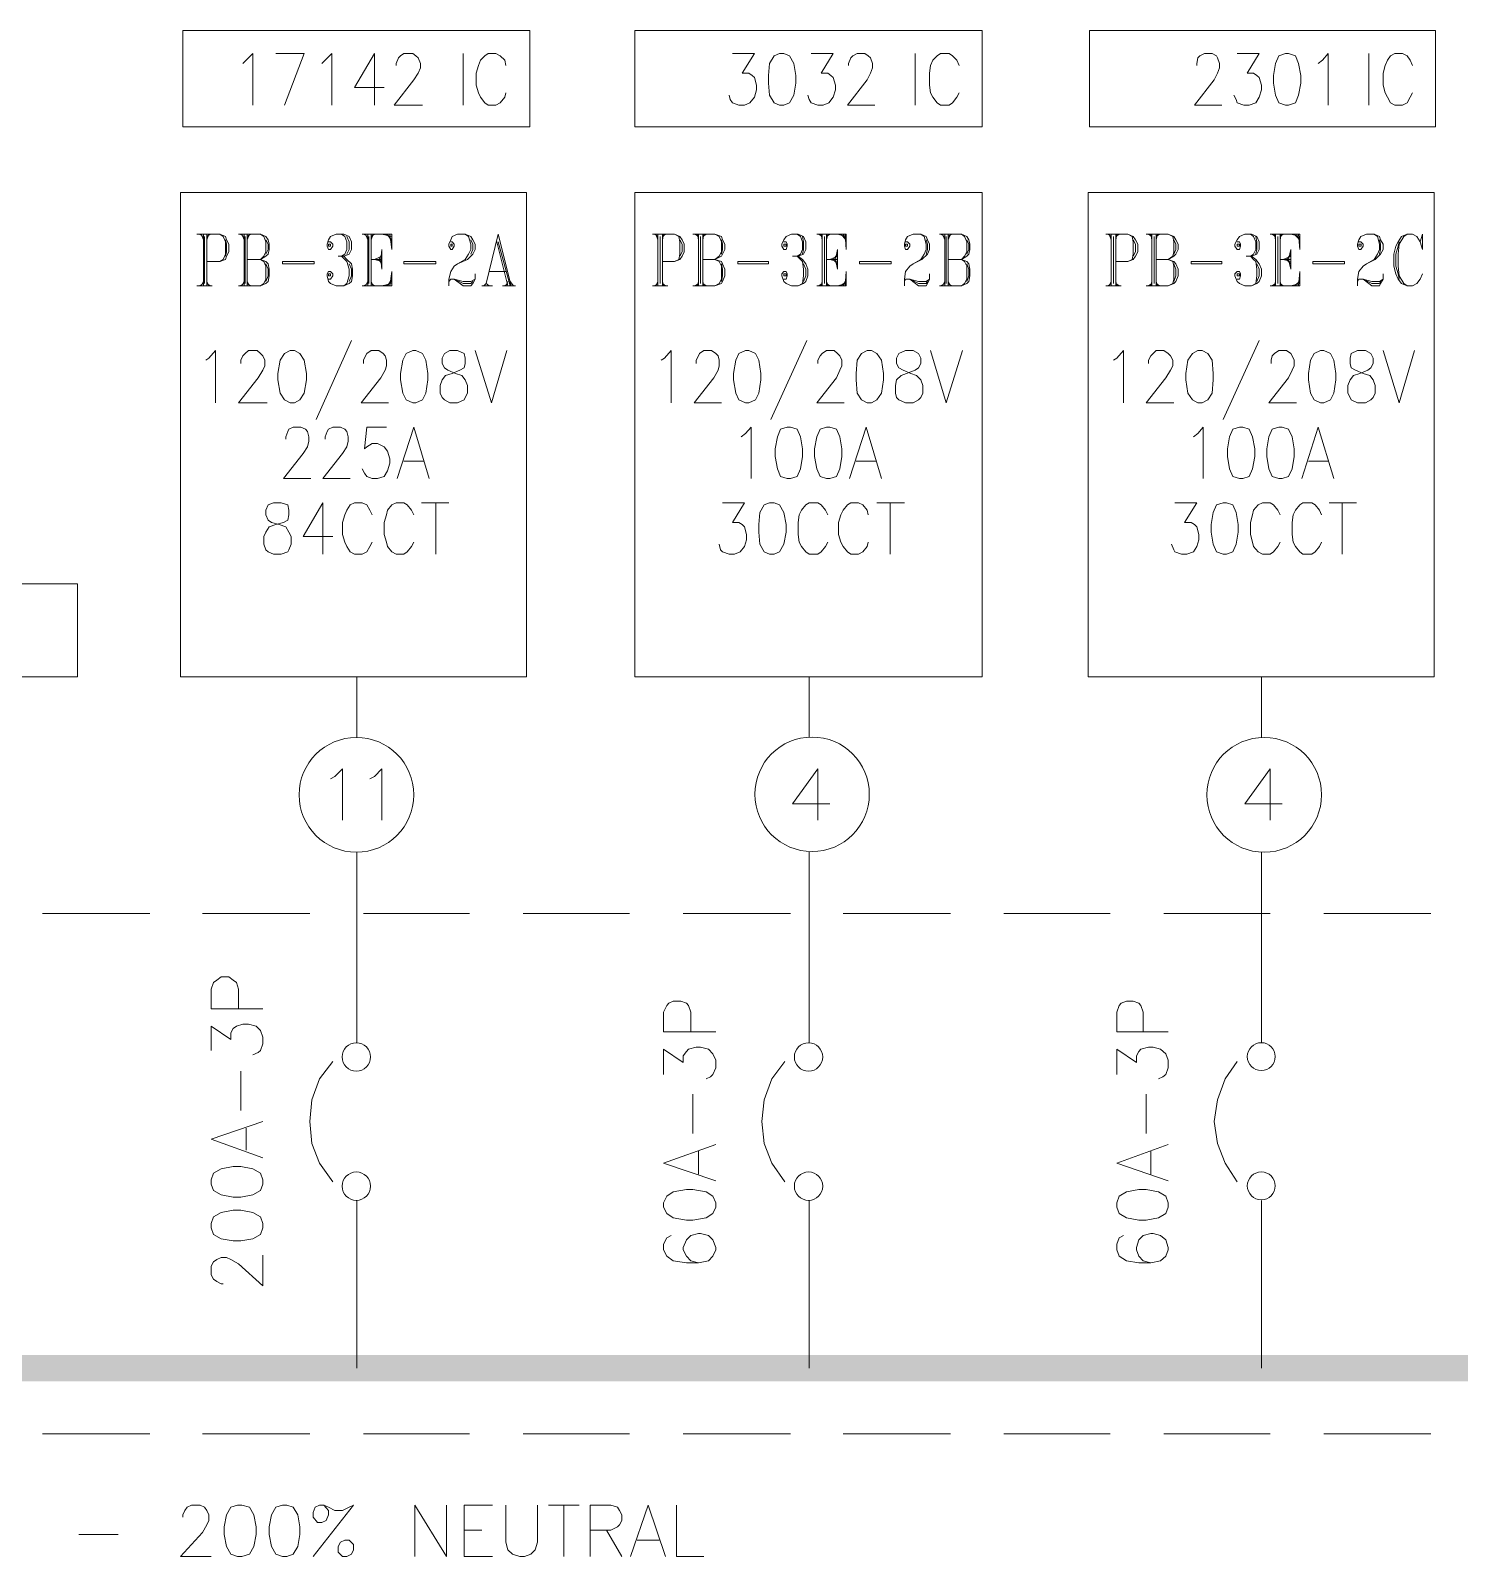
# Model space of a CAD drawing. Header units: inches. Extents: x 0.9 to 46, y 0.8 to 32.4.
# Drawn here: x 30.499 to 32.674, y 17.793 to 20.115 of the extents above; entities that cross this region are included whole.
import ezdxf

# ---------------------------------------------------------------- set-up
doc = ezdxf.new("R2010")
doc.units = ezdxf.units.IN
doc.header["$MEASUREMENT"] = 0
doc.layers.add('PDF_Geometry', color=7, linetype='Continuous')
doc.layers.add('PDF_Solid Fills', color=7, linetype='Continuous')

msp = doc.modelspace()

# ---------------------------------------------------------------- linework, layer by layer
at = {"layer": 'PDF_Geometry', "lineweight": 9}
for points in [[(30.7311, 20.1146), (31.2594, 20.1146), (31.2594, 19.968), (30.7311, 19.968)], [(31.4194, 20.1146), (31.9478, 20.1146), (31.9478, 19.968), (31.4194, 19.968)], [(32.1112, 20.1146), (32.6376, 20.1146), (32.6376, 19.968), (32.1112, 19.968)], [(31.6394, 20.0796), (31.6311, 20.0763), (31.6244, 20.0646), (31.6228, 20.0463), (31.6228, 20.0346), (31.6244, 20.0163), (31.6311, 20.0047), (31.6394, 20.0013), (31.6461, 20.0013), (31.6544, 20.0047), (31.6611, 20.0163), (31.6644, 20.0346), (31.6644, 20.0463), (31.6611, 20.0646), (31.6544, 20.0763), (31.6461, 20.0796)], [(32.4095, 20.0796), (32.3993, 20.0763), (32.3945, 20.0646), (32.391, 20.0463), (32.391, 20.0346), (32.3945, 20.0163), (32.3993, 20.0047), (32.4095, 20.0013), (32.4143, 20.0013), (32.4245, 20.0047), (32.4293, 20.0163), (32.4328, 20.0346), (32.4328, 20.0463), (32.4293, 20.0646), (32.4245, 20.0763), (32.4143, 20.0796)], [(30.7278, 19.868), (30.7278, 19.1313), (31.2544, 19.1313), (31.2544, 19.868)], [(31.4194, 19.868), (31.4194, 19.1313), (31.9478, 19.1313), (31.9478, 19.868)], [(32.1093, 19.868), (32.1093, 19.1313), (32.636, 19.1313), (32.636, 19.868)], [(30.9528, 19.7863), (30.9561, 19.7863), (30.9561, 19.7897), (30.9528, 19.7897)], [(31.0344, 19.7513), (31.0328, 19.7663), (31.0344, 19.7813)], [(31.1394, 19.7863), (31.1411, 19.7863), (31.1411, 19.7897), (31.1394, 19.7897)], [(31.6461, 19.7863), (31.6494, 19.7863), (31.6494, 19.7897), (31.6461, 19.7897)], [(31.7278, 19.7513), (31.7244, 19.7663), (31.7278, 19.7813)], [(31.8311, 19.7863), (31.8344, 19.7863), (31.8344, 19.7897), (31.8311, 19.7897)], [(32.3361, 19.7863), (32.3394, 19.7863), (32.3394, 19.7897), (32.3361, 19.7897)], [(32.4178, 19.7513), (32.4143, 19.7663), (32.4178, 19.7813)], [(32.5212, 19.7863), (32.5245, 19.7863), (32.5245, 19.7897), (32.5212, 19.7897)], [(30.9311, 19.7596), (30.8828, 19.7596), (30.8828, 19.763), (30.9311, 19.763)], [(31.1161, 19.7596), (31.0678, 19.7596), (31.0678, 19.763), (31.1161, 19.763)], [(31.6228, 19.7596), (31.5761, 19.7596), (31.5761, 19.763), (31.6228, 19.763)], [(31.8094, 19.7596), (31.7611, 19.7596), (31.7611, 19.763), (31.8094, 19.763)], [(32.3128, 19.7596), (32.2659, 19.7596), (32.2659, 19.763), (32.3128, 19.763)], [(32.4995, 19.7596), (32.451, 19.7596), (32.451, 19.763), (32.4995, 19.763)], [(30.9528, 19.7413), (30.9561, 19.7413), (30.9561, 19.7446), (30.9528, 19.7446)], [(31.6461, 19.7413), (31.6494, 19.7413), (31.6494, 19.7446), (31.6461, 19.7446)], [(32.3361, 19.7413), (32.3394, 19.7413), (32.3394, 19.7446), (32.3361, 19.7446)], [(30.8944, 19.628), (30.8861, 19.623), (30.8794, 19.613), (30.8761, 19.593), (30.8761, 19.583), (30.8794, 19.563), (30.8861, 19.553), (30.8944, 19.548), (30.9011, 19.548), (30.9094, 19.553), (30.9161, 19.563), (30.9194, 19.583), (30.9194, 19.593), (30.9161, 19.613), (30.9094, 19.623), (30.9011, 19.628)], [(31.0811, 19.628), (31.0711, 19.623), (31.0661, 19.613), (31.0628, 19.593), (31.0628, 19.583), (31.0661, 19.563), (31.0711, 19.553), (31.0811, 19.548), (31.0861, 19.548), (31.0961, 19.553), (31.1011, 19.563), (31.1044, 19.583), (31.1044, 19.593), (31.1011, 19.613), (31.0961, 19.623), (31.0861, 19.628)], [(31.1378, 19.628), (31.1294, 19.623), (31.1261, 19.6163), (31.1261, 19.608), (31.1294, 19.6013), (31.1344, 19.598), (31.1461, 19.593), (31.1561, 19.5897), (31.1611, 19.583), (31.1644, 19.5747), (31.1644, 19.563), (31.1611, 19.5563), (31.1594, 19.553), (31.1494, 19.548), (31.1378, 19.548), (31.1294, 19.553), (31.1261, 19.5563), (31.1228, 19.563), (31.1228, 19.5747), (31.1261, 19.583), (31.1311, 19.5897), (31.1411, 19.593), (31.1528, 19.598), (31.1594, 19.6013), (31.1611, 19.608), (31.1611, 19.6163), (31.1594, 19.623), (31.1494, 19.628)], [(31.5878, 19.628), (31.5777, 19.623), (31.5727, 19.613), (31.5694, 19.593), (31.5694, 19.583), (31.5727, 19.563), (31.5777, 19.553), (31.5878, 19.548), (31.5927, 19.548), (31.6028, 19.553), (31.6078, 19.563), (31.6111, 19.583), (31.6111, 19.593), (31.6078, 19.613), (31.6028, 19.623), (31.5927, 19.628)], [(31.7728, 19.628), (31.7644, 19.623), (31.7578, 19.613), (31.7561, 19.593), (31.7561, 19.583), (31.7578, 19.563), (31.7644, 19.553), (31.7728, 19.548), (31.7794, 19.548), (31.7877, 19.553), (31.7944, 19.563), (31.7977, 19.583), (31.7977, 19.593), (31.7944, 19.613), (31.7877, 19.623), (31.7794, 19.628)], [(31.8311, 19.628), (31.8211, 19.623), (31.8177, 19.6163), (31.8177, 19.608), (31.8211, 19.6013), (31.8278, 19.598), (31.8394, 19.593), (31.8478, 19.5897), (31.8544, 19.583), (31.8577, 19.5747), (31.8577, 19.563), (31.8544, 19.5563), (31.8511, 19.553), (31.8428, 19.548), (31.8311, 19.548), (31.8211, 19.553), (31.8177, 19.5563), (31.8161, 19.563), (31.8161, 19.5747), (31.8177, 19.583), (31.8244, 19.5897), (31.8328, 19.593), (31.8461, 19.598), (31.8511, 19.6013), (31.8544, 19.608), (31.8544, 19.6163), (31.8511, 19.623), (31.8428, 19.628)], [(32.2761, 19.628), (32.2678, 19.623), (32.2611, 19.613), (32.2576, 19.593), (32.2576, 19.583), (32.2611, 19.563), (32.2678, 19.553), (32.2761, 19.548), (32.2828, 19.548), (32.2911, 19.553), (32.2978, 19.563), (32.2994, 19.583), (32.2994, 19.593), (32.2978, 19.613), (32.2911, 19.623), (32.2828, 19.628)], [(32.4628, 19.628), (32.4529, 19.623), (32.4478, 19.613), (32.4443, 19.593), (32.4443, 19.583), (32.4478, 19.563), (32.4529, 19.553), (32.4628, 19.548), (32.4679, 19.548), (32.4778, 19.553), (32.4829, 19.563), (32.4861, 19.583), (32.4861, 19.593), (32.4829, 19.613), (32.4778, 19.623), (32.4679, 19.628)], [(32.5193, 19.628), (32.5094, 19.623), (32.5078, 19.6163), (32.5078, 19.608), (32.5094, 19.6013), (32.5161, 19.598), (32.5279, 19.593), (32.5378, 19.5897), (32.5429, 19.583), (32.5461, 19.5747), (32.5461, 19.563), (32.5429, 19.5563), (32.5394, 19.553), (32.5311, 19.548), (32.5193, 19.548), (32.5094, 19.553), (32.5078, 19.5563), (32.5043, 19.563), (32.5043, 19.5747), (32.5078, 19.583), (32.5129, 19.5897), (32.5228, 19.593), (32.5346, 19.598), (32.5394, 19.6013), (32.5429, 19.608), (32.5429, 19.6163), (32.5394, 19.623), (32.5311, 19.628)], [(31.6511, 19.5113), (31.6411, 19.508), (31.6361, 19.4963), (31.6328, 19.478), (31.6328, 19.4663), (31.6361, 19.448), (31.6411, 19.4363), (31.6511, 19.433), (31.6561, 19.433), (31.6661, 19.4363), (31.6711, 19.448), (31.6744, 19.4663), (31.6744, 19.478), (31.6711, 19.4963), (31.6661, 19.508), (31.6561, 19.5113)], [(31.7111, 19.5113), (31.7011, 19.508), (31.6961, 19.4963), (31.6928, 19.478), (31.6928, 19.4663), (31.6961, 19.448), (31.7011, 19.4363), (31.7111, 19.433), (31.7161, 19.433), (31.7261, 19.4363), (31.7311, 19.448), (31.7344, 19.4663), (31.7344, 19.478), (31.7311, 19.4963), (31.7261, 19.508), (31.7161, 19.5113)], [(32.3393, 19.5113), (32.3294, 19.508), (32.3243, 19.4963), (32.3211, 19.478), (32.3211, 19.4663), (32.3243, 19.448), (32.3294, 19.4363), (32.3393, 19.433), (32.3444, 19.433), (32.3543, 19.4363), (32.3594, 19.448), (32.3626, 19.4663), (32.3626, 19.478), (32.3594, 19.4963), (32.3543, 19.508), (32.3444, 19.5113)], [(32.3993, 19.5113), (32.3894, 19.508), (32.3843, 19.4963), (32.3811, 19.478), (32.3811, 19.4663), (32.3843, 19.448), (32.3894, 19.4363), (32.3993, 19.433), (32.4044, 19.433), (32.4143, 19.4363), (32.4194, 19.448), (32.4229, 19.4663), (32.4229, 19.478), (32.4194, 19.4963), (32.4143, 19.508), (32.4044, 19.5113)], [(30.8694, 19.3963), (30.8611, 19.393), (30.8578, 19.3847), (30.8578, 19.378), (30.8611, 19.3696), (30.8661, 19.3663), (30.8778, 19.363), (30.8878, 19.3596), (30.8928, 19.3513), (30.8961, 19.3447), (30.8961, 19.333), (30.8928, 19.3246), (30.8911, 19.3213), (30.8811, 19.318), (30.8694, 19.318), (30.8611, 19.3213), (30.8578, 19.3246), (30.8544, 19.333), (30.8544, 19.3447), (30.8578, 19.3513), (30.8628, 19.3596), (30.8728, 19.363), (30.8844, 19.3663), (30.8911, 19.3696), (30.8928, 19.378), (30.8928, 19.3847), (30.8911, 19.393), (30.8811, 19.3963)], [(31.6244, 19.3963), (31.6161, 19.393), (31.6094, 19.3813), (31.6078, 19.363), (31.6078, 19.3513), (31.6094, 19.333), (31.6161, 19.3213), (31.6244, 19.318), (31.6311, 19.318), (31.6394, 19.3213), (31.6461, 19.333), (31.6494, 19.3513), (31.6494, 19.363), (31.6461, 19.3813), (31.6394, 19.393), (31.6311, 19.3963)], [(32.3144, 19.3963), (32.3045, 19.393), (32.2994, 19.3813), (32.2962, 19.363), (32.2962, 19.3513), (32.2994, 19.333), (32.3045, 19.3213), (32.3144, 19.318), (32.3195, 19.318), (32.3294, 19.3213), (32.3345, 19.333), (32.3377, 19.3513), (32.3377, 19.363), (32.3345, 19.3813), (32.3294, 19.393), (32.3195, 19.3963)], [(30.0428, 19.1313), (30.5711, 19.1313), (30.5711, 19.273), (30.0428, 19.273)], [(30.7744, 18.3597), (30.7778, 18.3497), (30.7894, 18.343), (30.8078, 18.3397), (30.8194, 18.3397), (30.8378, 18.343), (30.8494, 18.3497), (30.8528, 18.3597), (30.8528, 18.3663), (30.8494, 18.3763), (30.8378, 18.383), (30.8194, 18.3863), (30.8078, 18.3863), (30.7894, 18.383), (30.7778, 18.3763), (30.7744, 18.3663)], [(31.4628, 18.3247), (31.4678, 18.3147), (31.4778, 18.308), (31.4978, 18.3047), (31.5077, 18.3047), (31.5277, 18.308), (31.5378, 18.3147), (31.5427, 18.3247), (31.5427, 18.3313), (31.5378, 18.3413), (31.5277, 18.348), (31.5077, 18.3513), (31.4978, 18.3513), (31.4778, 18.348), (31.4678, 18.3413), (31.4628, 18.3313)], [(32.1527, 18.3247), (32.1562, 18.3147), (32.1676, 18.308), (32.1862, 18.3047), (32.1976, 18.3047), (32.2161, 18.308), (32.2276, 18.3147), (32.2311, 18.3247), (32.2311, 18.3313), (32.2276, 18.3413), (32.2161, 18.348), (32.1976, 18.3513), (32.1862, 18.3513), (32.1676, 18.348), (32.1562, 18.3413), (32.1527, 18.3313)], [(30.7744, 18.293), (30.7778, 18.283), (30.7894, 18.2763), (30.8078, 18.273), (30.8194, 18.273), (30.8378, 18.2763), (30.8494, 18.283), (30.8528, 18.293), (30.8528, 18.2997), (30.8494, 18.3097), (30.8378, 18.3163), (30.8194, 18.3197), (30.8078, 18.3197), (30.7894, 18.3163), (30.7778, 18.3097), (30.7744, 18.2997)], [(30.8144, 17.8713), (30.8044, 17.868), (30.7978, 17.8563), (30.7944, 17.838), (30.7944, 17.8264), (30.7978, 17.808), (30.8044, 17.7963), (30.8144, 17.793), (30.8211, 17.793), (30.8328, 17.7963), (30.8394, 17.808), (30.8428, 17.8264), (30.8428, 17.838), (30.8394, 17.8563), (30.8328, 17.868), (30.8211, 17.8713)], [(30.8828, 17.8713), (30.8728, 17.868), (30.8661, 17.8563), (30.8628, 17.838), (30.8628, 17.8264), (30.8661, 17.808), (30.8728, 17.7963), (30.8828, 17.793), (30.8894, 17.793), (30.8994, 17.7963), (30.9061, 17.808), (30.9094, 17.8264), (30.9094, 17.838), (30.9061, 17.8563), (30.8994, 17.868), (30.8894, 17.8713)], [(30.9778, 17.818), (30.9711, 17.8147), (30.9678, 17.808), (30.9678, 17.7997), (30.9744, 17.793), (30.9811, 17.793), (30.9878, 17.7963), (30.9911, 17.803), (30.9911, 17.8114), (30.9844, 17.818)]]:
    msp.add_lwpolyline(points, close=True, dxfattribs=at)
for points in [[(30.8228, 20.0646), (30.8278, 20.0696), (30.8378, 20.0796), (30.8378, 20.0013)], [(30.8861, 20.0013), (30.9161, 20.0796), (30.8728, 20.0796)], [(30.9428, 20.0646), (30.9478, 20.0696), (30.9578, 20.0796), (30.9578, 20.0013)], [(31.0228, 20.0013), (31.0228, 20.0796), (30.9928, 20.028), (31.0378, 20.028)], [(31.0561, 20.0613), (31.0561, 20.0646), (31.0594, 20.073), (31.0628, 20.0763), (31.0678, 20.0796), (31.0811, 20.0796), (31.0861, 20.0763), (31.0894, 20.073), (31.0928, 20.0646), (31.0928, 20.058), (31.0894, 20.0496), (31.0828, 20.0396), (31.0528, 20.0013), (31.0961, 20.0013)], [(31.1578, 20.0796), (31.1578, 20.0013)], [(31.2228, 20.0613), (31.2211, 20.0696), (31.2144, 20.0763), (31.2078, 20.0796), (31.1961, 20.0796), (31.1911, 20.0763), (31.1844, 20.0696), (31.1811, 20.0613), (31.1778, 20.0496), (31.1778, 20.0313), (31.1811, 20.0196), (31.1844, 20.013), (31.1911, 20.0047), (31.1961, 20.0013), (31.2078, 20.0013), (31.2144, 20.0047), (31.2211, 20.013), (31.2228, 20.0196)], [(31.5678, 20.0796), (31.6011, 20.0796), (31.5828, 20.0496), (31.5927, 20.0496), (31.5978, 20.0463), (31.6011, 20.043), (31.6044, 20.0313), (31.6044, 20.0246), (31.6011, 20.013), (31.5944, 20.0047), (31.5861, 20.0013), (31.5777, 20.0013), (31.5678, 20.0047), (31.5644, 20.0096), (31.5627, 20.0163)], [(31.6878, 20.0796), (31.7211, 20.0796), (31.7028, 20.0496), (31.7127, 20.0496), (31.7177, 20.0463), (31.7211, 20.043), (31.7244, 20.0313), (31.7244, 20.0246), (31.7211, 20.013), (31.7144, 20.0047), (31.7061, 20.0013), (31.6977, 20.0013), (31.6878, 20.0047), (31.6844, 20.0096), (31.6827, 20.0163)], [(31.7444, 20.0613), (31.7444, 20.0646), (31.7478, 20.073), (31.7511, 20.0763), (31.7578, 20.0796), (31.7694, 20.0796), (31.7744, 20.0763), (31.7778, 20.073), (31.7811, 20.0646), (31.7811, 20.058), (31.7778, 20.0496), (31.7728, 20.0396), (31.7428, 20.0013), (31.7844, 20.0013)], [(31.8461, 20.0796), (31.8461, 20.0013)], [(31.9127, 20.0613), (31.9095, 20.0696), (31.9027, 20.0763), (31.8978, 20.0796), (31.8844, 20.0796), (31.8794, 20.0763), (31.8727, 20.0696), (31.8694, 20.0613), (31.8678, 20.0496), (31.8678, 20.0313), (31.8694, 20.0196), (31.8727, 20.013), (31.8794, 20.0047), (31.8844, 20.0013), (31.8978, 20.0013), (31.9027, 20.0047), (31.9095, 20.013), (31.9127, 20.0196)], [(32.2745, 20.0613), (32.2745, 20.0646), (32.2761, 20.073), (32.2793, 20.0763), (32.286, 20.0796), (32.2978, 20.0796), (32.3045, 20.0763), (32.3061, 20.073), (32.3093, 20.0646), (32.3093, 20.058), (32.3061, 20.0496), (32.301, 20.0396), (32.271, 20.0013), (32.3128, 20.0013)], [(32.3361, 20.0796), (32.3693, 20.0796), (32.3511, 20.0496), (32.361, 20.0496), (32.3661, 20.0463), (32.3693, 20.043), (32.3728, 20.0313), (32.3728, 20.0246), (32.3693, 20.013), (32.3645, 20.0047), (32.3543, 20.0013), (32.346, 20.0013), (32.3361, 20.0047), (32.3345, 20.0096), (32.331, 20.0163)], [(32.4593, 20.0646), (32.466, 20.0696), (32.4743, 20.0796), (32.4743, 20.0013)], [(32.5362, 20.0796), (32.5362, 20.0013)], [(32.6028, 20.0613), (32.5993, 20.0696), (32.5945, 20.0763), (32.5878, 20.0796), (32.576, 20.0796), (32.5693, 20.0763), (32.5646, 20.0696), (32.561, 20.0613), (32.5579, 20.0496), (32.5579, 20.0313), (32.561, 20.0196), (32.5646, 20.013), (32.5693, 20.0047), (32.576, 20.0013), (32.5878, 20.0013), (32.5945, 20.0047), (32.5993, 20.013), (32.6028, 20.0196)], [(30.7528, 19.8046), (30.7878, 19.8046), (30.7961, 19.8013), (30.7978, 19.7963), (30.8011, 19.7896), (30.8011, 19.778), (30.7978, 19.7713), (30.7961, 19.7663), (30.7878, 19.763), (30.7678, 19.763)], [(30.7561, 19.8046), (30.7628, 19.8013)], [(30.7594, 19.8046), (30.7628, 19.7963)], [(30.7628, 19.8046), (30.7628, 19.7263)], [(30.7678, 19.8046), (30.7678, 19.7263)], [(30.7711, 19.8046), (30.7678, 19.7963)], [(30.7728, 19.8046), (30.7678, 19.8013)], [(30.7878, 19.8046), (30.7928, 19.8013), (30.7961, 19.793), (30.7961, 19.7746), (30.7928, 19.7663), (30.7878, 19.763)], [(30.8161, 19.8046), (30.8494, 19.8046), (30.8578, 19.8013), (30.8611, 19.7963), (30.8628, 19.7896), (30.8628, 19.7813), (30.8611, 19.7746), (30.8578, 19.7713), (30.8494, 19.7663), (30.8578, 19.763), (30.8611, 19.7596), (30.8628, 19.7513), (30.8628, 19.7413), (30.8611, 19.733), (30.8578, 19.7296), (30.8494, 19.7263), (30.8161, 19.7263)], [(30.8178, 19.8046), (30.8245, 19.8013)], [(30.8211, 19.8046), (30.8245, 19.7963)], [(30.8245, 19.8046), (30.8245, 19.7263)], [(30.8294, 19.8046), (30.8294, 19.7263)], [(30.8494, 19.8046), (30.8544, 19.8013), (30.8578, 19.793), (30.8578, 19.778), (30.8544, 19.7713), (30.8494, 19.7663), (30.8294, 19.7663)], [(30.8328, 19.8046), (30.8294, 19.7963)], [(30.8344, 19.8046), (30.8294, 19.8013)], [(30.9528, 19.793), (30.9561, 19.793), (30.9594, 19.7896), (30.9594, 19.7863), (30.9561, 19.7813), (30.9528, 19.7813), (30.9511, 19.7863), (30.9511, 19.7896), (30.9528, 19.7963), (30.9561, 19.8013), (30.9644, 19.8046), (30.9761, 19.8046), (30.9844, 19.8013), (30.9878, 19.793), (30.9878, 19.7813), (30.9844, 19.7746), (30.9761, 19.7713)], [(30.9728, 19.8046), (30.9778, 19.8013), (30.9811, 19.793), (30.9811, 19.7813), (30.9778, 19.7746), (30.9728, 19.7713), (30.9778, 19.7663), (30.9811, 19.763), (30.9844, 19.7513), (30.9844, 19.7413), (30.9811, 19.7296), (30.9761, 19.7263)], [(31.0044, 19.8046), (31.0495, 19.8046), (31.0495, 19.7813), (31.0461, 19.8046)], [(31.0061, 19.8046), (31.0128, 19.8013)], [(31.0094, 19.8046), (31.0128, 19.7963)], [(31.0128, 19.8046), (31.0128, 19.7263)], [(31.0178, 19.8046), (31.0178, 19.7263)], [(31.0211, 19.8046), (31.0178, 19.7963)], [(31.0228, 19.8046), (31.0178, 19.8013)], [(31.0344, 19.8046), (31.0495, 19.8013)], [(31.0411, 19.8046), (31.0495, 19.7963)], [(31.0428, 19.8046), (31.0495, 19.793)], [(31.1394, 19.793), (31.1411, 19.793), (31.1444, 19.7896), (31.1444, 19.7863), (31.1411, 19.7813), (31.1394, 19.7813), (31.1361, 19.7863), (31.1361, 19.7896), (31.1394, 19.7963), (31.1411, 19.8013), (31.1494, 19.8046), (31.1611, 19.8046), (31.1694, 19.8013), (31.1728, 19.7963), (31.1761, 19.7896), (31.1761, 19.7813), (31.1728, 19.7746), (31.1644, 19.7663), (31.1494, 19.7596), (31.1444, 19.7563), (31.1394, 19.748), (31.1361, 19.7363), (31.1361, 19.7263)], [(31.1611, 19.8046), (31.1661, 19.8013), (31.1694, 19.7896), (31.1694, 19.7813), (31.1661, 19.7746), (31.1611, 19.7663), (31.1494, 19.7596)], [(31.2311, 19.7263), (31.2111, 19.8046), (31.1928, 19.7296)], [(31.4461, 19.8046), (31.4794, 19.8046), (31.4878, 19.8013), (31.4911, 19.7963), (31.4944, 19.7896), (31.4944, 19.778), (31.4911, 19.7713), (31.4878, 19.7663), (31.4794, 19.763), (31.4611, 19.763)], [(31.4494, 19.8046), (31.4544, 19.8013)], [(31.4511, 19.8046), (31.4544, 19.7963)], [(31.4544, 19.8046), (31.4544, 19.7263)], [(31.4611, 19.8046), (31.4611, 19.7263)], [(31.4628, 19.8046), (31.4611, 19.7963)], [(31.4661, 19.8046), (31.4611, 19.8013)], [(31.4794, 19.8046), (31.4861, 19.8013), (31.4878, 19.793), (31.4878, 19.7746), (31.4861, 19.7663), (31.4794, 19.763)], [(31.5077, 19.8046), (31.5411, 19.8046), (31.5511, 19.8013), (31.5528, 19.7963), (31.5561, 19.7896), (31.5561, 19.7813), (31.5528, 19.7746), (31.5511, 19.7713), (31.5411, 19.7663), (31.5511, 19.763), (31.5528, 19.7596), (31.5561, 19.7513), (31.5561, 19.7413), (31.5528, 19.733), (31.5511, 19.7296), (31.5411, 19.7263), (31.5077, 19.7263)], [(31.5111, 19.8046), (31.5161, 19.8013)], [(31.5144, 19.8046), (31.5161, 19.7963)], [(31.5161, 19.8046), (31.5161, 19.7263)], [(31.5228, 19.8046), (31.5228, 19.7263)], [(31.5411, 19.8046), (31.5478, 19.8013), (31.5511, 19.793), (31.5511, 19.778), (31.5478, 19.7713), (31.5411, 19.7663), (31.5228, 19.7663)], [(31.5244, 19.8046), (31.5228, 19.7963)], [(31.5277, 19.8046), (31.5228, 19.8013)], [(31.6461, 19.793), (31.6494, 19.793), (31.6511, 19.7896), (31.6511, 19.7863), (31.6494, 19.7813), (31.6461, 19.7813), (31.6428, 19.7863), (31.6428, 19.7896), (31.6461, 19.7963), (31.6494, 19.8013), (31.6578, 19.8046), (31.6678, 19.8046), (31.6761, 19.8013), (31.6794, 19.793), (31.6794, 19.7813), (31.6761, 19.7746), (31.6678, 19.7713)], [(31.6661, 19.8046), (31.6711, 19.8013), (31.6744, 19.793), (31.6744, 19.7813), (31.6711, 19.7746), (31.6661, 19.7713), (31.6711, 19.7663), (31.6744, 19.763), (31.6761, 19.7513), (31.6761, 19.7413), (31.6744, 19.7296), (31.6678, 19.7263)], [(31.6961, 19.8046), (31.7411, 19.8046), (31.7411, 19.7813), (31.7394, 19.8046)], [(31.6994, 19.8046), (31.7044, 19.8013)], [(31.7028, 19.8046), (31.7044, 19.7963)], [(31.7044, 19.8046), (31.7044, 19.7263)], [(31.7111, 19.8046), (31.7111, 19.7263)], [(31.7127, 19.8046), (31.7111, 19.7963)], [(31.7161, 19.8046), (31.7111, 19.8013)], [(31.7278, 19.8046), (31.7411, 19.8013)], [(31.7327, 19.8046), (31.7411, 19.7963)], [(31.7361, 19.8046), (31.7411, 19.793)], [(31.8311, 19.793), (31.8344, 19.793), (31.8377, 19.7896), (31.8377, 19.7863), (31.8344, 19.7813), (31.8311, 19.7813), (31.8294, 19.7863), (31.8294, 19.7896), (31.8311, 19.7963), (31.8344, 19.8013), (31.8428, 19.8046), (31.8544, 19.8046), (31.8628, 19.8013), (31.8644, 19.7963), (31.8678, 19.7896), (31.8678, 19.7813), (31.8644, 19.7746), (31.8561, 19.7663), (31.8428, 19.7596), (31.8377, 19.7563), (31.8311, 19.748), (31.8294, 19.7363), (31.8294, 19.7263)], [(31.8544, 19.8046), (31.8594, 19.8013), (31.8628, 19.7896), (31.8628, 19.7813), (31.8594, 19.7746), (31.8544, 19.7663), (31.8428, 19.7596)], [(31.8827, 19.8046), (31.9162, 19.8046), (31.9245, 19.8013), (31.9277, 19.7963), (31.9293, 19.7896), (31.9293, 19.7813), (31.9277, 19.7746), (31.9245, 19.7713), (31.9162, 19.7663), (31.9245, 19.763), (31.9277, 19.7596), (31.9293, 19.7513), (31.9293, 19.7413), (31.9277, 19.733), (31.9245, 19.7296), (31.9162, 19.7263), (31.8827, 19.7263)], [(31.8844, 19.8046), (31.8911, 19.8013)], [(31.8877, 19.8046), (31.8911, 19.7963)], [(31.8911, 19.8046), (31.8911, 19.7263)], [(31.8961, 19.8046), (31.8961, 19.7263)], [(31.9162, 19.8046), (31.921, 19.8013), (31.9245, 19.793), (31.9245, 19.778), (31.921, 19.7713), (31.9162, 19.7663), (31.8961, 19.7663)], [(31.8994, 19.8046), (31.8961, 19.7963)], [(31.9011, 19.8046), (31.8961, 19.8013)], [(32.1361, 19.8046), (32.1696, 19.8046), (32.1779, 19.8013), (32.181, 19.7963), (32.1846, 19.7896), (32.1846, 19.778), (32.181, 19.7713), (32.1779, 19.7663), (32.1696, 19.763), (32.1511, 19.763)], [(32.1396, 19.8046), (32.1444, 19.8013)], [(32.1412, 19.8046), (32.1444, 19.7963)], [(32.1444, 19.8046), (32.1444, 19.7263)], [(32.1511, 19.8046), (32.1511, 19.7263)], [(32.1527, 19.8046), (32.1511, 19.7963)], [(32.1562, 19.8046), (32.1511, 19.8013)], [(32.1696, 19.8046), (32.1759, 19.8013), (32.1779, 19.793), (32.1779, 19.7746), (32.1759, 19.7663), (32.1696, 19.763)], [(32.1976, 19.8046), (32.2311, 19.8046), (32.2394, 19.8013), (32.2426, 19.7963), (32.2461, 19.7896), (32.2461, 19.7813), (32.2426, 19.7746), (32.2394, 19.7713), (32.2311, 19.7663), (32.2394, 19.763), (32.2426, 19.7596), (32.2461, 19.7513), (32.2461, 19.7413), (32.2426, 19.733), (32.2394, 19.7296), (32.2311, 19.7263), (32.1976, 19.7263)], [(32.2011, 19.8046), (32.2059, 19.8013)], [(32.2043, 19.8046), (32.2059, 19.7963)], [(32.2059, 19.8046), (32.2059, 19.7263)], [(32.2126, 19.8046), (32.2126, 19.7263)], [(32.2311, 19.8046), (32.2378, 19.8013), (32.2394, 19.793), (32.2394, 19.778), (32.2378, 19.7713), (32.2311, 19.7663), (32.2126, 19.7663)], [(32.2146, 19.8046), (32.2126, 19.7963)], [(32.2177, 19.8046), (32.2126, 19.8013)], [(32.3361, 19.793), (32.3393, 19.793), (32.3412, 19.7896), (32.3412, 19.7863), (32.3393, 19.7813), (32.3361, 19.7813), (32.3326, 19.7863), (32.3326, 19.7896), (32.3361, 19.7963), (32.3393, 19.8013), (32.3476, 19.8046), (32.3578, 19.8046), (32.3661, 19.8013), (32.3693, 19.793), (32.3693, 19.7813), (32.3661, 19.7746), (32.3578, 19.7713)], [(32.3562, 19.8046), (32.361, 19.8013), (32.3645, 19.793), (32.3645, 19.7813), (32.361, 19.7746), (32.3562, 19.7713), (32.361, 19.7663), (32.3645, 19.763), (32.3661, 19.7513), (32.3661, 19.7413), (32.3645, 19.7296), (32.3578, 19.7263)], [(32.3862, 19.8046), (32.4312, 19.8046), (32.4312, 19.7813), (32.4293, 19.8046)], [(32.3894, 19.8046), (32.3945, 19.8013)], [(32.3926, 19.8046), (32.3945, 19.7963)], [(32.3945, 19.8046), (32.3945, 19.7263)], [(32.4012, 19.8046), (32.4012, 19.7263)], [(32.4028, 19.8046), (32.4012, 19.7963)], [(32.406, 19.8046), (32.4012, 19.8013)], [(32.4178, 19.8046), (32.4312, 19.8013)], [(32.4229, 19.8046), (32.4312, 19.7963)], [(32.4261, 19.8046), (32.4312, 19.793)], [(32.5212, 19.793), (32.5244, 19.793), (32.5279, 19.7896), (32.5279, 19.7863), (32.5244, 19.7813), (32.5212, 19.7813), (32.5193, 19.7863), (32.5193, 19.7896), (32.5212, 19.7963), (32.5244, 19.8013), (32.5327, 19.8046), (32.5445, 19.8046), (32.5528, 19.8013), (32.5543, 19.7963), (32.5579, 19.7896), (32.5579, 19.7813), (32.5543, 19.7746), (32.5461, 19.7663), (32.5327, 19.7596), (32.5279, 19.7563), (32.5212, 19.748), (32.5193, 19.7363), (32.5193, 19.7263)], [(32.5445, 19.8046), (32.5496, 19.8013), (32.5528, 19.7896), (32.5528, 19.7813), (32.5496, 19.7746), (32.5445, 19.7663), (32.5327, 19.7596)], [(32.6143, 19.793), (32.6178, 19.8046), (32.6178, 19.7813), (32.6143, 19.793), (32.6095, 19.8013), (32.6028, 19.8046), (32.5945, 19.8046), (32.5859, 19.8013), (32.5811, 19.793), (32.5776, 19.7863), (32.5744, 19.7746), (32.5744, 19.7563), (32.5776, 19.7446), (32.5811, 19.7363), (32.5859, 19.7296), (32.5945, 19.7263), (32.6028, 19.7263), (32.6095, 19.7296), (32.6143, 19.7363), (32.6178, 19.7446)], [(32.5945, 19.8046), (32.5894, 19.8013), (32.5827, 19.7896), (32.5811, 19.7746), (32.5811, 19.7563), (32.5827, 19.7413), (32.5894, 19.7296), (32.5945, 19.7263)], [(30.7644, 19.8013), (30.7644, 19.7296)], [(30.7961, 19.7963), (30.7978, 19.7896), (30.7978, 19.778), (30.7961, 19.7713)], [(30.8261, 19.8013), (30.8261, 19.7296)], [(30.8578, 19.7963), (30.8611, 19.7896), (30.8611, 19.7813), (30.8578, 19.7746)], [(30.9811, 19.8013), (30.9844, 19.793), (30.9844, 19.7813), (30.9811, 19.7746)], [(31.0145, 19.8013), (31.0145, 19.7296)], [(31.1694, 19.7963), (31.1728, 19.7896), (31.1728, 19.7813), (31.1694, 19.7746)], [(31.2094, 19.793), (31.2261, 19.7263)], [(31.2111, 19.793), (31.2294, 19.7263)], [(31.4577, 19.8013), (31.4577, 19.7296)], [(31.4878, 19.7963), (31.4911, 19.7896), (31.4911, 19.778), (31.4878, 19.7713)], [(31.5194, 19.8013), (31.5194, 19.7296)], [(31.5511, 19.7963), (31.5528, 19.7896), (31.5528, 19.7813), (31.5511, 19.7746)], [(31.6744, 19.8013), (31.6761, 19.793), (31.6761, 19.7813), (31.6744, 19.7746)], [(31.7078, 19.8013), (31.7078, 19.7296)], [(31.8628, 19.7963), (31.8644, 19.7896), (31.8644, 19.7813), (31.8628, 19.7746)], [(31.8928, 19.8013), (31.8928, 19.7296)], [(31.9245, 19.7963), (31.9277, 19.7896), (31.9277, 19.7813), (31.9245, 19.7746)], [(32.1479, 19.8013), (32.1479, 19.7296)], [(32.1779, 19.7963), (32.181, 19.7896), (32.181, 19.778), (32.1779, 19.7713)], [(32.2094, 19.8013), (32.2094, 19.7296)], [(32.2394, 19.7963), (32.2426, 19.7896), (32.2426, 19.7813), (32.2394, 19.7746)], [(32.3645, 19.8013), (32.3661, 19.793), (32.3661, 19.7813), (32.3645, 19.7746)], [(32.3977, 19.8013), (32.3977, 19.7296)], [(32.5528, 19.7963), (32.5543, 19.7896), (32.5543, 19.7813), (32.5528, 19.7746)], [(32.5827, 19.793), (32.5811, 19.7863), (32.5776, 19.7746), (32.5776, 19.7563), (32.5811, 19.7446), (32.5827, 19.7363)], [(30.8494, 19.7663), (30.8544, 19.763), (30.8578, 19.7563), (30.8578, 19.7363), (30.8544, 19.7296), (30.8494, 19.7263)], [(30.8578, 19.7596), (30.8611, 19.7513), (30.8611, 19.7413), (30.8578, 19.733)], [(30.9678, 19.7713), (30.9761, 19.7713), (30.9811, 19.7663), (30.9878, 19.7596), (30.9894, 19.7513), (30.9894, 19.7413), (30.9878, 19.733), (30.9844, 19.7296), (30.9761, 19.7263), (30.9644, 19.7263), (30.9561, 19.7296), (30.9528, 19.733), (30.9511, 19.7413), (30.9511, 19.7446), (30.9528, 19.748), (30.9561, 19.748), (30.9594, 19.7446), (30.9594, 19.7413), (30.9561, 19.7363), (30.9528, 19.7363)], [(30.9844, 19.7596), (30.9878, 19.7513), (30.9878, 19.7413), (30.9844, 19.733)], [(31.0178, 19.7663), (31.0344, 19.7663)], [(31.0344, 19.7713), (31.0228, 19.7663), (31.0344, 19.763)], [(31.0344, 19.7746), (31.0294, 19.7663), (31.0344, 19.7596)], [(31.5411, 19.7663), (31.5478, 19.763), (31.5511, 19.7563), (31.5511, 19.7363), (31.5478, 19.7296), (31.5411, 19.7263)], [(31.5511, 19.7596), (31.5528, 19.7513), (31.5528, 19.7413), (31.5511, 19.733)], [(31.6594, 19.7713), (31.6678, 19.7713), (31.6744, 19.7663), (31.6794, 19.7596), (31.6827, 19.7513), (31.6827, 19.7413), (31.6794, 19.733), (31.6761, 19.7296), (31.6678, 19.7263), (31.6578, 19.7263), (31.6494, 19.7296), (31.6461, 19.733), (31.6428, 19.7413), (31.6428, 19.7446), (31.6461, 19.748), (31.6494, 19.748), (31.6511, 19.7446), (31.6511, 19.7413), (31.6494, 19.7363), (31.6461, 19.7363)], [(31.6761, 19.7596), (31.6794, 19.7513), (31.6794, 19.7413), (31.6761, 19.733)], [(31.7111, 19.7663), (31.7278, 19.7663)], [(31.7278, 19.7713), (31.7161, 19.7663), (31.7278, 19.763)], [(31.7278, 19.7746), (31.7211, 19.7663), (31.7278, 19.7596)], [(31.9162, 19.7663), (31.921, 19.763), (31.9245, 19.7563), (31.9245, 19.7363), (31.921, 19.7296), (31.9162, 19.7263)], [(31.9245, 19.7596), (31.9277, 19.7513), (31.9277, 19.7413), (31.9245, 19.733)], [(32.2311, 19.7663), (32.2378, 19.763), (32.2394, 19.7563), (32.2394, 19.7363), (32.2378, 19.7296), (32.2311, 19.7263)], [(32.2394, 19.7596), (32.2426, 19.7513), (32.2426, 19.7413), (32.2394, 19.733)], [(32.3495, 19.7713), (32.3578, 19.7713), (32.3645, 19.7663), (32.3693, 19.7596), (32.3728, 19.7513), (32.3728, 19.7413), (32.3693, 19.733), (32.3661, 19.7296), (32.3578, 19.7263), (32.3476, 19.7263), (32.3393, 19.7296), (32.3361, 19.733), (32.3326, 19.7413), (32.3326, 19.7446), (32.3361, 19.748), (32.3393, 19.748), (32.3412, 19.7446), (32.3412, 19.7413), (32.3393, 19.7363), (32.3361, 19.7363)], [(32.3661, 19.7596), (32.3693, 19.7513), (32.3693, 19.7413), (32.3661, 19.733)], [(32.4012, 19.7663), (32.4178, 19.7663)], [(32.4178, 19.7713), (32.406, 19.7663), (32.4178, 19.763)], [(32.4178, 19.7746), (32.4111, 19.7663), (32.4178, 19.7596)], [(31.0044, 19.7263), (31.0495, 19.7263), (31.0495, 19.748), (31.0461, 19.7263)], [(31.0428, 19.7263), (31.0495, 19.7363)], [(31.1361, 19.733), (31.1394, 19.7363), (31.1444, 19.7363), (31.1578, 19.733), (31.1694, 19.733), (31.1761, 19.7363)], [(31.1761, 19.7446), (31.1761, 19.7363), (31.1728, 19.7296), (31.1694, 19.7263), (31.1578, 19.7263), (31.1444, 19.7363), (31.1578, 19.7296), (31.1694, 19.7296), (31.1728, 19.733)], [(31.1977, 19.748), (31.2228, 19.748)], [(31.6961, 19.7263), (31.7411, 19.7263), (31.7411, 19.748), (31.7394, 19.7263)], [(31.7361, 19.7263), (31.7411, 19.7363)], [(31.8294, 19.733), (31.8311, 19.7363), (31.8377, 19.7363), (31.8511, 19.733), (31.8628, 19.733), (31.8678, 19.7363)], [(31.8678, 19.7446), (31.8678, 19.7363), (31.8644, 19.7296), (31.8628, 19.7263), (31.8511, 19.7263), (31.8377, 19.7363), (31.8511, 19.7296), (31.8628, 19.7296), (31.8644, 19.733)], [(32.3862, 19.7263), (32.4312, 19.7263), (32.4312, 19.748), (32.4293, 19.7263)], [(32.4261, 19.7263), (32.4312, 19.7363)], [(32.5193, 19.733), (32.5212, 19.7363), (32.5279, 19.7363), (32.5409, 19.733), (32.5528, 19.733), (32.5579, 19.7363)], [(32.5579, 19.7446), (32.5579, 19.7363), (32.5543, 19.7296), (32.5528, 19.7263), (32.5409, 19.7263), (32.5279, 19.7363), (32.5409, 19.7296), (32.5528, 19.7296), (32.5543, 19.733)], [(30.7528, 19.7263), (30.7761, 19.7263)], [(30.7628, 19.7296), (30.7561, 19.7263)], [(30.7628, 19.733), (30.7594, 19.7263)], [(30.7678, 19.733), (30.7711, 19.7263)], [(30.7678, 19.7296), (30.7728, 19.7263)], [(30.8245, 19.7296), (30.8178, 19.7263)], [(30.8245, 19.733), (30.8211, 19.7263)], [(30.8294, 19.733), (30.8328, 19.7263)], [(30.8294, 19.7296), (30.8344, 19.7263)], [(31.0128, 19.7296), (31.0061, 19.7263)], [(31.0128, 19.733), (31.0094, 19.7263)], [(31.0178, 19.733), (31.0211, 19.7263)], [(31.0178, 19.7296), (31.0228, 19.7263)], [(31.0344, 19.7263), (31.0495, 19.7296)], [(31.0411, 19.7263), (31.0495, 19.733)], [(31.1861, 19.7263), (31.2028, 19.7263)], [(31.1894, 19.7263), (31.1928, 19.7296), (31.1977, 19.7263)], [(31.2178, 19.7263), (31.2378, 19.7263)], [(31.2261, 19.7296), (31.2211, 19.7263)], [(31.2261, 19.733), (31.2228, 19.7263)], [(31.2294, 19.733), (31.2344, 19.7263)], [(31.4461, 19.7263), (31.4694, 19.7263)], [(31.4544, 19.7296), (31.4494, 19.7263)], [(31.4544, 19.733), (31.4511, 19.7263)], [(31.4611, 19.733), (31.4628, 19.7263)], [(31.4611, 19.7296), (31.4661, 19.7263)], [(31.5161, 19.7296), (31.5111, 19.7263)], [(31.5161, 19.733), (31.5144, 19.7263)], [(31.5228, 19.733), (31.5244, 19.7263)], [(31.5228, 19.7296), (31.5277, 19.7263)], [(31.7044, 19.7296), (31.6994, 19.7263)], [(31.7044, 19.733), (31.7028, 19.7263)], [(31.7111, 19.733), (31.7127, 19.7263)], [(31.7111, 19.7296), (31.7161, 19.7263)], [(31.7278, 19.7263), (31.7411, 19.7296)], [(31.7327, 19.7263), (31.7411, 19.733)], [(31.8911, 19.7296), (31.8844, 19.7263)], [(31.8911, 19.733), (31.8877, 19.7263)], [(31.8961, 19.733), (31.8994, 19.7263)], [(31.8961, 19.7296), (31.9011, 19.7263)], [(32.1361, 19.7263), (32.1594, 19.7263)], [(32.1444, 19.7296), (32.1396, 19.7263)], [(32.1444, 19.733), (32.1412, 19.7263)], [(32.1511, 19.733), (32.1527, 19.7263)], [(32.1511, 19.7296), (32.1562, 19.7263)], [(32.2059, 19.7296), (32.2011, 19.7263)], [(32.2059, 19.733), (32.2043, 19.7263)], [(32.2126, 19.733), (32.2146, 19.7263)], [(32.2126, 19.7296), (32.2177, 19.7263)], [(32.3945, 19.7296), (32.3894, 19.7263)], [(32.3945, 19.733), (32.3926, 19.7263)], [(32.4012, 19.733), (32.4028, 19.7263)], [(32.4012, 19.7296), (32.406, 19.7263)], [(32.4178, 19.7263), (32.4312, 19.7296)], [(32.4229, 19.7263), (32.4312, 19.733)], [(30.9878, 19.643), (30.9344, 19.523)], [(31.6811, 19.643), (31.6261, 19.523)], [(32.3693, 19.643), (32.3144, 19.523)], [(30.7661, 19.613), (30.7711, 19.6163), (30.7811, 19.628), (30.7811, 19.548)], [(30.8194, 19.608), (30.8194, 19.613), (30.8228, 19.6196), (30.8261, 19.623), (30.8311, 19.628), (30.8445, 19.628), (30.8494, 19.623), (30.8528, 19.6196), (30.8561, 19.613), (30.8561, 19.6047), (30.8528, 19.598), (30.8461, 19.5863), (30.8161, 19.548), (30.8594, 19.548)], [(31.0061, 19.608), (31.0061, 19.613), (31.0094, 19.6196), (31.0111, 19.623), (31.0178, 19.628), (31.0294, 19.628), (31.0361, 19.623), (31.0394, 19.6196), (31.0411, 19.613), (31.0411, 19.6047), (31.0394, 19.598), (31.0328, 19.5863), (31.0028, 19.548), (31.0444, 19.548)], [(31.1761, 19.628), (31.2011, 19.548), (31.2244, 19.628)], [(31.4594, 19.613), (31.4644, 19.6163), (31.4744, 19.628), (31.4744, 19.548)], [(31.5128, 19.608), (31.5128, 19.613), (31.5161, 19.6196), (31.5178, 19.623), (31.5244, 19.628), (31.5361, 19.628), (31.5427, 19.623), (31.5461, 19.6196), (31.5478, 19.613), (31.5478, 19.6047), (31.5461, 19.598), (31.5394, 19.5863), (31.5094, 19.548), (31.5511, 19.548)], [(31.6977, 19.608), (31.6977, 19.613), (31.7011, 19.6196), (31.7044, 19.623), (31.7111, 19.628), (31.7228, 19.628), (31.7278, 19.623), (31.7311, 19.6196), (31.7344, 19.613), (31.7344, 19.6047), (31.7311, 19.598), (31.7261, 19.5863), (31.6961, 19.548), (31.7378, 19.548)], [(31.8694, 19.628), (31.8928, 19.548), (31.9178, 19.628)], [(32.1479, 19.613), (32.1527, 19.6163), (32.1629, 19.628), (32.1629, 19.548)], [(32.2011, 19.608), (32.2011, 19.613), (32.2043, 19.6196), (32.2079, 19.623), (32.2126, 19.628), (32.2244, 19.628), (32.2311, 19.623), (32.2343, 19.6196), (32.2378, 19.613), (32.2378, 19.6047), (32.2343, 19.598), (32.2276, 19.5863), (32.1976, 19.548), (32.2394, 19.548)], [(32.3878, 19.608), (32.3878, 19.613), (32.3894, 19.6196), (32.3926, 19.623), (32.3993, 19.628), (32.4111, 19.628), (32.4178, 19.623), (32.4194, 19.6196), (32.4229, 19.613), (32.4229, 19.6047), (32.4194, 19.598), (32.4143, 19.5863), (32.3843, 19.548), (32.4261, 19.548)], [(32.5579, 19.628), (32.5827, 19.548), (32.606, 19.628)], [(30.8878, 19.493), (30.8878, 19.4963), (30.8911, 19.5046), (30.8928, 19.508), (30.8994, 19.5113), (30.9111, 19.5113), (30.9178, 19.508), (30.9211, 19.5046), (30.9228, 19.4963), (30.9228, 19.4897), (30.9211, 19.4813), (30.9144, 19.4713), (30.8844, 19.433), (30.9261, 19.433)], [(30.9478, 19.493), (30.9478, 19.4963), (30.9511, 19.5046), (30.9528, 19.508), (30.9594, 19.5113), (30.9711, 19.5113), (30.9778, 19.508), (30.9811, 19.5046), (30.9828, 19.4963), (30.9828, 19.4897), (30.9811, 19.4813), (30.9744, 19.4713), (30.9444, 19.433), (30.9861, 19.433)], [(31.0411, 19.5113), (31.0111, 19.5113), (31.0078, 19.478), (31.0111, 19.4813), (31.0194, 19.4863), (31.0278, 19.4863), (31.0378, 19.4813), (31.0428, 19.4746), (31.0461, 19.463), (31.0461, 19.4563), (31.0428, 19.4446), (31.0378, 19.4363), (31.0278, 19.433), (31.0194, 19.433), (31.0111, 19.4363), (31.0078, 19.4413), (31.0044, 19.448)], [(31.0577, 19.433), (31.0828, 19.5113), (31.1061, 19.433)], [(31.5811, 19.4963), (31.5878, 19.5013), (31.5961, 19.5113), (31.5961, 19.433)], [(31.7461, 19.433), (31.7711, 19.5113), (31.7944, 19.433)], [(32.2694, 19.4963), (32.2761, 19.5013), (32.2844, 19.5113), (32.2844, 19.433)], [(32.4344, 19.433), (32.4593, 19.5113), (32.4829, 19.433)], [(31.0678, 19.4596), (31.0978, 19.4596)], [(31.7561, 19.4596), (31.7861, 19.4596)], [(32.4443, 19.4596), (32.4743, 19.4596)], [(30.9444, 19.318), (30.9444, 19.3963), (30.9144, 19.3447), (30.9594, 19.3447)], [(31.0194, 19.378), (31.0161, 19.3847), (31.0111, 19.393), (31.0044, 19.3963), (30.9928, 19.3963), (30.9861, 19.393), (30.9811, 19.3847), (30.9778, 19.378), (30.9744, 19.3663), (30.9744, 19.348), (30.9778, 19.3363), (30.9811, 19.3297), (30.9861, 19.3213), (30.9928, 19.318), (31.0044, 19.318), (31.0111, 19.3213), (31.0161, 19.3297), (31.0194, 19.3363)], [(31.0828, 19.378), (31.0794, 19.3847), (31.0728, 19.393), (31.0678, 19.3963), (31.0561, 19.3963), (31.0495, 19.393), (31.0428, 19.3847), (31.0411, 19.378), (31.0378, 19.3663), (31.0378, 19.348), (31.0411, 19.3363), (31.0428, 19.3297), (31.0495, 19.3213), (31.0561, 19.318), (31.0678, 19.318), (31.0728, 19.3213), (31.0794, 19.3297), (31.0828, 19.3363)], [(31.0944, 19.3963), (31.1361, 19.3963)], [(31.1161, 19.3963), (31.1161, 19.318)], [(31.5528, 19.3963), (31.5861, 19.3963), (31.5678, 19.3663), (31.5777, 19.3663), (31.5828, 19.363), (31.5861, 19.3596), (31.5894, 19.348), (31.5894, 19.3396), (31.5861, 19.3297), (31.5794, 19.3213), (31.5711, 19.318), (31.5627, 19.318), (31.5528, 19.3213), (31.5494, 19.3246), (31.5478, 19.333)], [(31.7127, 19.378), (31.7094, 19.3847), (31.7028, 19.393), (31.6977, 19.3963), (31.6844, 19.3963), (31.6794, 19.393), (31.6728, 19.3847), (31.6694, 19.378), (31.6678, 19.3663), (31.6678, 19.348), (31.6694, 19.3363), (31.6728, 19.3297), (31.6794, 19.3213), (31.6844, 19.318), (31.6977, 19.318), (31.7028, 19.3213), (31.7094, 19.3297), (31.7127, 19.3363)], [(31.7744, 19.378), (31.7728, 19.3847), (31.7661, 19.393), (31.7594, 19.3963), (31.7478, 19.3963), (31.7428, 19.393), (31.7361, 19.3847), (31.7327, 19.378), (31.7294, 19.3663), (31.7294, 19.348), (31.7327, 19.3363), (31.7361, 19.3297), (31.7428, 19.3213), (31.7478, 19.318), (31.7594, 19.318), (31.7661, 19.3213), (31.7728, 19.3297), (31.7744, 19.3363)], [(31.7877, 19.3963), (31.8294, 19.3963)], [(31.8078, 19.3963), (31.8078, 19.318)], [(32.241, 19.3963), (32.2745, 19.3963), (32.256, 19.3663), (32.2659, 19.3663), (32.271, 19.363), (32.2745, 19.3596), (32.2777, 19.348), (32.2777, 19.3396), (32.2745, 19.3297), (32.2694, 19.3213), (32.2595, 19.318), (32.2512, 19.318), (32.241, 19.3213), (32.2394, 19.3246), (32.2359, 19.333)], [(32.4012, 19.378), (32.3977, 19.3847), (32.391, 19.393), (32.3862, 19.3963), (32.3744, 19.3963), (32.3677, 19.393), (32.361, 19.3847), (32.3594, 19.378), (32.3562, 19.3663), (32.3562, 19.348), (32.3594, 19.3363), (32.361, 19.3297), (32.3677, 19.3213), (32.3744, 19.318), (32.3862, 19.318), (32.391, 19.3213), (32.3977, 19.3297), (32.4012, 19.3363)], [(32.4644, 19.378), (32.4612, 19.3847), (32.4545, 19.393), (32.4494, 19.3963), (32.436, 19.3963), (32.4312, 19.393), (32.4245, 19.3847), (32.421, 19.378), (32.4194, 19.3663), (32.4194, 19.348), (32.421, 19.3363), (32.4245, 19.3297), (32.4312, 19.3213), (32.436, 19.318), (32.4494, 19.318), (32.4545, 19.3213), (32.4612, 19.3297), (32.4644, 19.3363)], [(32.4762, 19.3963), (32.5177, 19.3963)], [(32.496, 19.3963), (32.496, 19.318)], [(30.9961, 19.0397), (30.9961, 19.1313)], [(31.6844, 19.0397), (31.6844, 19.1313)], [(32.3728, 19.0397), (32.3728, 19.1313)], [(30.9561, 18.9763), (30.9628, 18.9797), (30.9744, 18.9913), (30.9744, 18.913)], [(31.0161, 18.9763), (31.0228, 18.9797), (31.0344, 18.9913), (31.0344, 18.913)], [(31.6977, 18.913), (31.6977, 18.9913), (31.6594, 18.938), (31.7161, 18.938)], [(32.3862, 18.913), (32.3862, 18.9913), (32.3476, 18.938), (32.4044, 18.938)], [(30.9961, 18.5747), (30.9961, 18.8647)], [(31.6844, 18.5747), (31.6844, 18.8647)], [(32.3728, 18.5747), (32.3728, 18.8647)], [(30.5178, 18.7713), (30.6811, 18.7713)], [(30.7611, 18.7713), (30.9244, 18.7713)], [(31.0061, 18.7713), (31.1678, 18.7713)], [(31.2494, 18.7713), (31.4111, 18.7713)], [(31.4927, 18.7713), (31.6561, 18.7713)], [(31.7361, 18.7713), (31.8994, 18.7713)], [(31.981, 18.7713), (32.1428, 18.7713)], [(32.2244, 18.7713), (32.3862, 18.7713)], [(32.4679, 18.7713), (32.6309, 18.7713)], [(30.8528, 18.6263), (30.7744, 18.6263), (30.7744, 18.6563), (30.7778, 18.6663), (30.7828, 18.6697), (30.7894, 18.6747), (30.8011, 18.6747), (30.8078, 18.6697), (30.8128, 18.6663), (30.8161, 18.6563), (30.8161, 18.6263)], [(31.5427, 18.5913), (31.4628, 18.5913), (31.4628, 18.6213), (31.4678, 18.6313), (31.4711, 18.6347), (31.4778, 18.638), (31.4894, 18.638), (31.4978, 18.6347), (31.5011, 18.6313), (31.5044, 18.6213), (31.5044, 18.5913)], [(32.2311, 18.5913), (32.1527, 18.5913), (32.1527, 18.6213), (32.1562, 18.6313), (32.1594, 18.6347), (32.1676, 18.638), (32.1779, 18.638), (32.1862, 18.6347), (32.1893, 18.6313), (32.1929, 18.6213), (32.1929, 18.5913)], [(30.7744, 18.563), (30.7744, 18.5997), (30.8044, 18.5796), (30.8044, 18.5897), (30.8078, 18.5963), (30.8128, 18.5997), (30.8228, 18.603), (30.8311, 18.603), (30.8428, 18.5997), (30.8494, 18.593), (30.8528, 18.583), (30.8528, 18.573), (30.8494, 18.563), (30.8461, 18.5597), (30.8378, 18.5563)], [(31.4628, 18.5263), (31.4628, 18.5647), (31.4927, 18.5447), (31.4927, 18.5547), (31.4978, 18.5613), (31.5011, 18.5647), (31.5128, 18.568), (31.5194, 18.568), (31.5311, 18.5647), (31.5378, 18.558), (31.5427, 18.548), (31.5427, 18.5363), (31.5378, 18.5263), (31.5344, 18.523), (31.5277, 18.5197)], [(32.1527, 18.5263), (32.1527, 18.5647), (32.1826, 18.5447), (32.1826, 18.5547), (32.1862, 18.5613), (32.1893, 18.5647), (32.2011, 18.568), (32.2079, 18.568), (32.2193, 18.5647), (32.2276, 18.558), (32.2311, 18.548), (32.2311, 18.5363), (32.2276, 18.5263), (32.2228, 18.523), (32.2161, 18.5197)], [(30.8194, 18.4713), (30.8194, 18.5313)], [(30.9594, 18.5463), (30.9394, 18.5197), (30.9278, 18.488), (30.9244, 18.4547), (30.9278, 18.4213), (30.9394, 18.3913), (30.9594, 18.363)], [(31.6477, 18.5463), (31.6277, 18.5197), (31.6161, 18.488), (31.6127, 18.4547), (31.6161, 18.4213), (31.6277, 18.3913), (31.6477, 18.363)], [(32.3361, 18.5463), (32.3176, 18.5197), (32.3061, 18.488), (32.301, 18.4547), (32.3061, 18.4213), (32.3176, 18.3913), (32.3361, 18.363)], [(31.5077, 18.4363), (31.5077, 18.4963)], [(32.1976, 18.4363), (32.1976, 18.4963)], [(30.8528, 18.3997), (30.7744, 18.428), (30.8528, 18.4547)], [(30.8278, 18.4113), (30.8278, 18.4447)], [(31.5427, 18.3647), (31.4628, 18.3913), (31.5427, 18.4197)], [(32.2311, 18.3647), (32.1527, 18.3913), (32.2311, 18.4197)], [(31.5161, 18.3747), (31.5161, 18.4097)], [(32.2043, 18.3747), (32.2043, 18.4097)], [(30.9961, 18.3347), (30.9961, 18.0797)], [(31.6844, 18.3347), (31.6844, 18.0797)], [(32.3728, 18.3347), (32.3728, 18.0797)], [(31.4744, 18.2813), (31.4678, 18.278), (31.4628, 18.268), (31.4628, 18.2597), (31.4678, 18.2497), (31.4778, 18.243), (31.4978, 18.2397), (31.5161, 18.2397), (31.5311, 18.243), (31.5378, 18.2497), (31.5427, 18.2597), (31.5427, 18.263), (31.5378, 18.2747), (31.5311, 18.2813), (31.5194, 18.2846), (31.5161, 18.2846), (31.5044, 18.2813), (31.4978, 18.2747), (31.4927, 18.263), (31.4927, 18.2597), (31.4978, 18.2497), (31.5044, 18.243), (31.5161, 18.2397)], [(32.1629, 18.2813), (32.1562, 18.278), (32.1527, 18.268), (32.1527, 18.2597), (32.1562, 18.2497), (32.1676, 18.243), (32.1862, 18.2397), (32.2043, 18.2397), (32.2193, 18.243), (32.2276, 18.2497), (32.2311, 18.2597), (32.2311, 18.263), (32.2276, 18.2747), (32.2193, 18.2813), (32.2079, 18.2846), (32.2043, 18.2846), (32.1929, 18.2813), (32.1862, 18.2747), (32.1826, 18.263), (32.1826, 18.2597), (32.1862, 18.2497), (32.1929, 18.243), (32.2043, 18.2397)], [(30.7928, 18.208), (30.7894, 18.208), (30.7828, 18.2113), (30.7778, 18.2147), (30.7744, 18.2213), (30.7744, 18.2347), (30.7778, 18.2414), (30.7828, 18.2447), (30.7894, 18.248), (30.7978, 18.248), (30.8044, 18.2447), (30.8161, 18.238), (30.8528, 18.2047), (30.8528, 18.2513)], [(30.6811, 17.9797), (30.5178, 17.9797)], [(30.9244, 17.9797), (30.7611, 17.9797)], [(31.1678, 17.9797), (31.0061, 17.9797)], [(31.4111, 17.9797), (31.2494, 17.9797)], [(31.6561, 17.9797), (31.4927, 17.9797)], [(31.8994, 17.9797), (31.7361, 17.9797)], [(32.1428, 17.9797), (31.981, 17.9797)], [(32.3862, 17.9797), (32.2244, 17.9797)], [(32.6309, 17.9797), (32.4679, 17.9797)], [(30.7311, 17.853), (30.7311, 17.8563), (30.7344, 17.863), (30.7378, 17.868), (30.7444, 17.8713), (30.7578, 17.8713), (30.7644, 17.868), (30.7678, 17.863), (30.7711, 17.8563), (30.7711, 17.848), (30.7678, 17.8414), (30.7611, 17.8297), (30.7278, 17.793), (30.7744, 17.793)], [(30.9461, 17.8713), (30.9528, 17.863), (30.9528, 17.8563), (30.9494, 17.848), (30.9428, 17.8447), (30.9361, 17.8447), (30.9295, 17.853), (30.9295, 17.8597), (30.9328, 17.868), (30.9394, 17.8713), (30.9461, 17.8713), (30.9528, 17.868), (30.9628, 17.863), (30.9744, 17.863), (30.9844, 17.868), (30.9911, 17.8713), (30.9295, 17.793)], [(31.0844, 17.793), (31.0844, 17.8713), (31.1328, 17.793), (31.1328, 17.8713)], [(31.2028, 17.793), (31.1594, 17.793), (31.1594, 17.8713), (31.2028, 17.8713)], [(31.2228, 17.8713), (31.2228, 17.8147), (31.2261, 17.803), (31.2328, 17.7963), (31.2444, 17.793), (31.2511, 17.793), (31.2611, 17.7963), (31.2677, 17.803), (31.2711, 17.8147), (31.2711, 17.8713)], [(31.2878, 17.8713), (31.3344, 17.8713)], [(31.3111, 17.8713), (31.3111, 17.793)], [(31.3511, 17.793), (31.3511, 17.8713), (31.3828, 17.8713), (31.3928, 17.868), (31.3961, 17.863), (31.3994, 17.8563), (31.3994, 17.848), (31.3961, 17.8414), (31.3928, 17.838), (31.3828, 17.833), (31.3511, 17.833)], [(31.4128, 17.793), (31.4394, 17.8713), (31.4661, 17.793)], [(31.4828, 17.8713), (31.4828, 17.793), (31.5244, 17.793)], [(31.1594, 17.833), (31.1861, 17.833)], [(31.3761, 17.833), (31.3994, 17.793)], [(30.5728, 17.8264), (30.6328, 17.8264)], [(31.4227, 17.818), (31.4561, 17.818)]]:
    msp.add_lwpolyline(points, dxfattribs=at)
for centre, radius in [((30.9955, 18.9518), 0.0873), ((31.689, 18.9526), 0.0871), ((32.3771, 18.9518), 0.0873), ((30.9953, 18.553), 0.0216), ((31.6836, 18.553), 0.0216), ((32.3726, 18.5535), 0.0212), ((30.9953, 18.3564), 0.0216), ((31.6836, 18.3564), 0.0216), ((32.3726, 18.3569), 0.0212)]:
    msp.add_circle(centre, radius, dxfattribs=at)
at = {"layer": 'PDF_Solid Fills', "color": 8, "lineweight": 9, "true_color": 0x808080, "transparency": 33554559}
for points in [[(38.2926, 18.0597), (38.2926, 18.0997), (29.2378, 18.0597)], [(38.2926, 18.0997), (29.2378, 18.0597), (29.2378, 18.0997)], [(41.7043, 18.0597), (41.7043, 18.0997), (30.6161, 18.0597)], [(41.7043, 18.0997), (30.6161, 18.0597), (30.6161, 18.0997)]]:
    msp.add_solid(points, dxfattribs=at)

doc.saveas('drawing.dxf')
